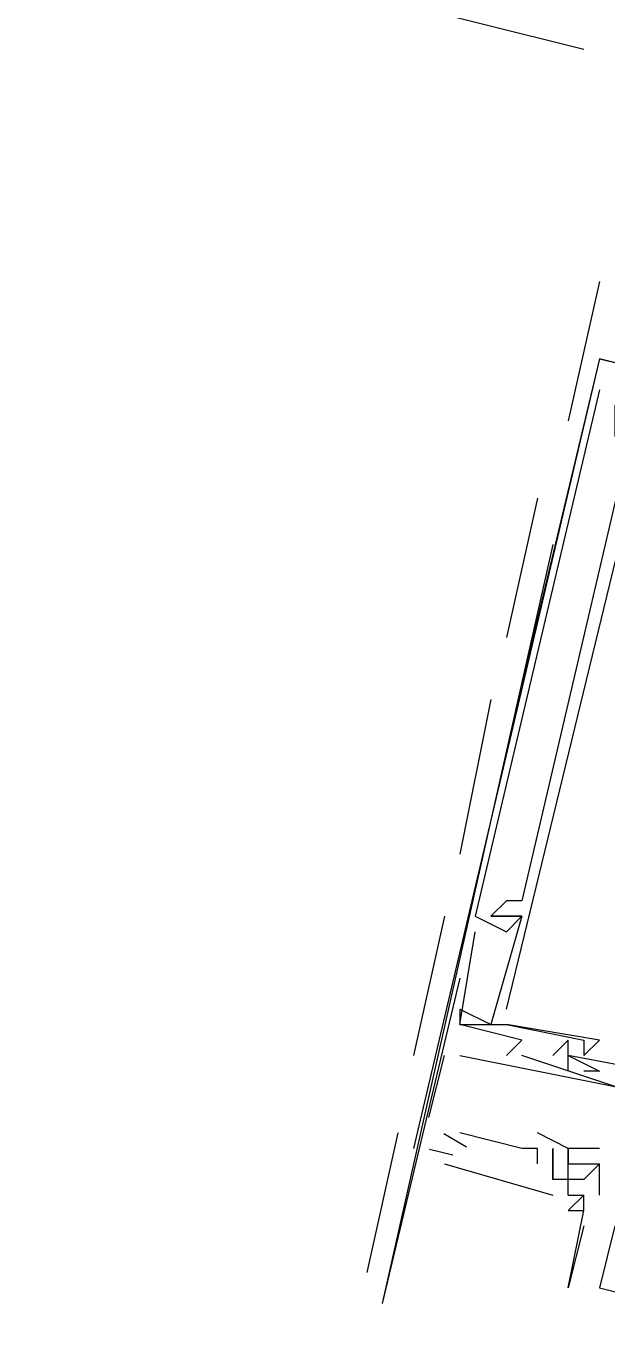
# Model space of a CAD drawing. Header units: feet. Extents: x -84 to 198, y -22 to 181.
# Drawn here: x 102.947 to 103.447, y 140.457 to 141.571 of the extents above; entities that cross this region are included whole.
import ezdxf

# ---------------------------------------------------------------- set-up
doc = ezdxf.new("R2010")
doc.units = ezdxf.units.FT
doc.layers.add('A-LINEA', color=7, linetype='CONTINUOUS')

msp = doc.modelspace()

# ---------------------------------------------------------------- linework, layer by layer
at = {"layer": 'A-LINEA'}
for p, q in [((102.9467, 141.6711), (103.4267, 141.5511)), ((103.44, 141.3511), (103.4133, 141.2311)), ((103.44, 141.2844), (103.28, 140.6044)), ((103.44, 141.2844), (103.28, 140.6044)), ((103.44, 141.2844), (103.28, 140.6044)), ((103.44, 141.2844), (103.28, 140.6044)), ((103.44, 141.2844), (103.3733, 141.0044)), ((103.44, 141.2844), (103.3733, 141.0044)), ((103.44, 141.2844), (103.9333, 141.1644)), ((103.44, 141.2844), (103.44, 141.2844)), ((103.44, 141.2844), (103.44, 141.2844)), ((103.44, 141.2844), (103.9333, 141.1644)), ((103.44, 141.2844), (103.44, 141.2844)), ((103.44, 141.2844), (103.44, 141.2844)), ((103.44, 141.2711), (103.44, 141.2711)), ((103.44, 141.2711), (103.44, 141.2711)), ((103.44, 141.2711), (103.44, 141.2711)), ((103.44, 141.2711), (103.44, 141.2711)), ((103.3867, 141.1644), (103.36, 141.0444)), ((103.4, 141.1244), (103.2533, 140.4711)), ((103.4, 141.1244), (103.2533, 140.4711)), ((103.3467, 140.9911), (103.32, 140.8578)), ((103.36, 140.8178), (103.36, 140.8178)), ((103.36, 140.8178), (103.36, 140.8178)), ((103.36, 140.8178), (103.36, 140.8178)), ((103.36, 140.8178), (103.36, 140.8178)), ((103.3733, 140.8178), (103.3733, 140.8178)), ((103.3733, 140.8178), (103.3733, 140.8178)), ((103.3733, 140.8178), (103.3733, 140.8178)), ((103.3733, 140.8178), (103.3733, 140.8178)), ((103.3067, 140.8044), (103.28, 140.6844)), ((103.3333, 140.8044), (103.3333, 140.8044)), ((103.3333, 140.8044), (103.3333, 140.8044)), ((103.3333, 140.8044), (103.3333, 140.8044)), ((103.3333, 140.8044), (103.3333, 140.8044)), ((103.3333, 140.8044), (103.3333, 140.8044)), ((103.3333, 140.8044), (103.3333, 140.8044)), ((103.3333, 140.8044), (103.3333, 140.8044)), ((103.3333, 140.8044), (103.3333, 140.8044)), ((103.3467, 140.8044), (103.3467, 140.8044)), ((103.3467, 140.8044), (103.3467, 140.8044)), ((103.3467, 140.8044), (103.3467, 140.8044)), ((103.3467, 140.8044), (103.3467, 140.8044)), ((103.3467, 140.8044), (103.3467, 140.8044)), ((103.3467, 140.8044), (103.3467, 140.8044)), ((103.3467, 140.8044), (103.3467, 140.8044)), ((103.3467, 140.8044), (103.3467, 140.8044)), ((103.36, 140.8044), (103.36, 140.8044)), ((103.36, 140.8044), (103.36, 140.8044)), ((103.36, 140.8044), (103.36, 140.8044)), ((103.36, 140.8044), (103.36, 140.8044)), ((103.36, 140.8044), (103.36, 140.8044)), ((103.36, 140.8044), (103.36, 140.8044)), ((103.36, 140.8044), (103.36, 140.8044)), ((103.36, 140.8044), (103.36, 140.8044)), ((103.3733, 140.8044), (103.3733, 140.8044)), ((103.3733, 140.8044), (103.3733, 140.8044)), ((103.3733, 140.8044), (103.3733, 140.8044)), ((103.3733, 140.8044), (103.3733, 140.8044)), ((103.3733, 140.8044), (103.3733, 140.8044)), ((103.3733, 140.8044), (103.3733, 140.8044)), ((103.3733, 140.8044), (103.3733, 140.8044)), ((103.3733, 140.8044), (103.3733, 140.8044)), ((103.3333, 140.7911), (103.3333, 140.7911)), ((103.3333, 140.7911), (103.3333, 140.7911)), ((103.3333, 140.7911), (103.3333, 140.7911)), ((103.3333, 140.7911), (103.3333, 140.7911)), ((103.36, 140.7911), (103.36, 140.7911)), ((103.36, 140.7911), (103.36, 140.7911)), ((103.36, 140.7911), (103.36, 140.7911)), ((103.36, 140.7911), (103.36, 140.7911)), ((103.32, 140.7511), (103.2533, 140.4711)), ((103.32, 140.7511), (103.2533, 140.4711)), ((103.32, 140.7244), (103.32, 140.7111)), ((103.32, 140.7244), (103.3467, 140.7111)), ((103.32, 140.7244), (103.32, 140.7244)), ((103.32, 140.7244), (103.32, 140.7111)), ((103.32, 140.7244), (103.3467, 140.7111)), ((103.32, 140.7244), (103.32, 140.7244)), ((103.32, 140.7244), (103.32, 140.7111)), ((103.32, 140.7244), (103.32, 140.7111)), ((103.32, 140.7244), (103.3467, 140.7111)), ((103.32, 140.7244), (103.32, 140.7244)), ((103.32, 140.7244), (103.32, 140.7111)), ((103.32, 140.7244), (103.3467, 140.7111)), ((103.32, 140.7244), (103.32, 140.7244)), ((103.32, 140.7244), (103.32, 140.7111)), ((103.36, 140.7244), (103.36, 140.7244)), ((103.36, 140.7244), (103.36, 140.7244)), ((103.36, 140.7244), (103.36, 140.7244)), ((103.36, 140.7244), (103.36, 140.7244)), ((103.32, 140.7111), (103.32, 140.7111)), ((103.32, 140.7111), (103.32, 140.7111)), ((103.32, 140.7111), (103.32, 140.7111)), ((103.32, 140.7111), (103.32, 140.7111)), ((103.32, 140.7111), (103.32, 140.7111)), ((103.32, 140.7111), (103.32, 140.7111)), ((103.32, 140.7111), (103.32, 140.7111)), ((103.32, 140.7111), (103.32, 140.7111)), ((103.3467, 140.7111), (103.3467, 140.7111)), ((103.3467, 140.7111), (103.3467, 140.7111)), ((103.3467, 140.7111), (103.3467, 140.7111)), ((103.3467, 140.7111), (103.3467, 140.7111)), ((103.36, 140.7111), (103.36, 140.7111)), ((103.36, 140.7111), (103.36, 140.7111)), ((103.36, 140.7111), (103.36, 140.7111)), ((103.36, 140.7111), (103.36, 140.7111)), ((103.36, 140.7111), (103.36, 140.7111)), ((103.36, 140.7111), (103.36, 140.7111)), ((103.36, 140.7111), (103.36, 140.7111)), ((103.36, 140.7111), (103.36, 140.7111)), ((103.3733, 140.6978), (103.3733, 140.6978)), ((103.3733, 140.6978), (103.3733, 140.6978)), ((103.3733, 140.6978), (103.3733, 140.6978)), ((103.3733, 140.6978), (103.3733, 140.6978)), ((103.4133, 140.6978), (103.4133, 140.6978)), ((103.4133, 140.6978), (103.4133, 140.6978)), ((103.4133, 140.6978), (103.4133, 140.6978)), ((103.4133, 140.6978), (103.4133, 140.6978)), ((103.4267, 140.6978), (103.4267, 140.6978)), ((103.4267, 140.6978), (103.4267, 140.6978)), ((103.4267, 140.6978), (103.4267, 140.6978)), ((103.4267, 140.6978), (103.4267, 140.6978)), ((103.44, 140.6978), (103.44, 140.6978)), ((103.44, 140.6978), (103.44, 140.6978)), ((103.44, 140.6978), (103.44, 140.6978)), ((103.44, 140.6978), (103.44, 140.6978)), ((103.2933, 140.6311), (103.3067, 140.6844)), ((103.2933, 140.6311), (103.3067, 140.6844)), ((103.2933, 140.6311), (103.3067, 140.6844)), ((103.2933, 140.6311), (103.3067, 140.6844)), ((103.3067, 140.6844), (103.3067, 140.6844)), ((103.3067, 140.6844), (103.3067, 140.6844)), ((103.3067, 140.6844), (103.3067, 140.6844)), ((103.3067, 140.6844), (103.3067, 140.6844)), ((103.32, 140.6844), (103.32, 140.6844)), ((103.32, 140.6844), (103.32, 140.6844)), ((103.32, 140.6844), (103.32, 140.6844)), ((103.32, 140.6844), (103.32, 140.6844)), ((103.36, 140.6844), (103.36, 140.6844)), ((103.36, 140.6844), (103.36, 140.6844)), ((103.36, 140.6844), (103.36, 140.6844)), ((103.36, 140.6844), (103.36, 140.6844)), ((103.3733, 140.6844), (103.3733, 140.6844)), ((103.3733, 140.6844), (103.3733, 140.6844)), ((103.3733, 140.6844), (103.3733, 140.6844)), ((103.3733, 140.6844), (103.3733, 140.6844)), ((103.4, 140.6844), (103.4, 140.6844)), ((103.4, 140.6844), (103.4, 140.6844)), ((103.4, 140.6844), (103.4, 140.6844)), ((103.4, 140.6844), (103.4, 140.6844)), ((103.4133, 140.6844), (103.4133, 140.6844)), ((103.4133, 140.6844), (103.4133, 140.6844)), ((103.4133, 140.6844), (103.4133, 140.6844)), ((103.4133, 140.6844), (103.4133, 140.6844)), ((103.4133, 140.6844), (103.4133, 140.6844)), ((103.4133, 140.6844), (103.4133, 140.6844)), ((103.4133, 140.6844), (103.4133, 140.6844)), ((103.4133, 140.6844), (103.4133, 140.6844)), ((103.4133, 140.6844), (103.4133, 140.6844)), ((103.4133, 140.6844), (103.4133, 140.6844)), ((103.4133, 140.6844), (103.4133, 140.6844)), ((103.4133, 140.6844), (103.4133, 140.6844)), ((103.4267, 140.6844), (103.4267, 140.6844)), ((103.4267, 140.6844), (103.4267, 140.6844)), ((103.4267, 140.6844), (103.4267, 140.6844)), ((103.4267, 140.6844), (103.4267, 140.6844)), ((103.4133, 140.6711), (103.4133, 140.6711)), ((103.4133, 140.6711), (103.4133, 140.6711)), ((103.4133, 140.6711), (103.4133, 140.6711)), ((103.4133, 140.6711), (103.4133, 140.6711)), ((103.4267, 140.6711), (103.4267, 140.6711)), ((103.4267, 140.6711), (103.4267, 140.6711)), ((103.4267, 140.6711), (103.4267, 140.6711)), ((103.4267, 140.6711), (103.4267, 140.6711)), ((103.44, 140.6711), (103.44, 140.6711)), ((103.44, 140.6711), (103.44, 140.6711)), ((103.44, 140.6711), (103.44, 140.6711)), ((103.44, 140.6711), (103.44, 140.6711)), ((103.44, 140.6711), (103.44, 140.6711)), ((103.44, 140.6711), (103.44, 140.6711)), ((103.44, 140.6711), (103.44, 140.6711)), ((103.44, 140.6711), (103.44, 140.6711)), ((103.44, 140.6711), (103.44, 140.6711)), ((103.44, 140.6711), (103.44, 140.6711)), ((103.44, 140.6711), (103.44, 140.6711)), ((103.44, 140.6711), (103.44, 140.6711)), ((103.2933, 140.6311), (103.2933, 140.6311)), ((103.2933, 140.6311), (103.2933, 140.6311)), ((103.2933, 140.6311), (103.2933, 140.6311)), ((103.2933, 140.6311), (103.2933, 140.6311)), ((103.2667, 140.6178), (103.24, 140.4978)), ((103.2933, 140.6178), (103.2933, 140.6178)), ((103.2933, 140.6178), (103.2933, 140.6178)), ((103.2933, 140.6178), (103.2933, 140.6178)), ((103.2933, 140.6178), (103.2933, 140.6178)), ((103.3257, 140.6057), (103.3062, 140.6172)), ((103.3257, 140.6057), (103.3062, 140.6172)), ((103.3257, 140.6057), (103.3062, 140.6172)), ((103.3257, 140.6057), (103.3062, 140.6172)), ((103.32, 140.6178), (103.32, 140.6178)), ((103.32, 140.6178), (103.32, 140.6178)), ((103.32, 140.6178), (103.32, 140.6178)), ((103.32, 140.6178), (103.32, 140.6178)), ((103.3867, 140.6178), (103.3867, 140.6178)), ((103.3867, 140.6178), (103.3867, 140.6178)), ((103.3867, 140.6178), (103.3867, 140.6178)), ((103.3867, 140.6178), (103.3867, 140.6178)), ((103.28, 140.6044), (103.28, 140.6044)), ((103.28, 140.6044), (103.28, 140.6044)), ((103.28, 140.6044), (103.28, 140.6044)), ((103.28, 140.6044), (103.28, 140.6044)), ((103.2933, 140.6044), (103.2933, 140.6044)), ((103.2933, 140.6044), (103.2933, 140.6044)), ((103.2933, 140.6044), (103.2933, 140.6044)), ((103.2933, 140.6044), (103.2933, 140.6044)), ((103.2933, 140.6044), (103.2933, 140.6044)), ((103.2933, 140.6044), (103.2933, 140.6044)), ((103.2933, 140.6044), (103.2933, 140.6044)), ((103.2933, 140.6044), (103.2933, 140.6044)), ((103.3139, 140.5988), (103.2939, 140.6035)), ((103.3139, 140.5988), (103.2939, 140.6035)), ((103.3139, 140.5988), (103.2939, 140.6035)), ((103.3139, 140.5988), (103.2939, 140.6035)), ((103.3067, 140.6044), (103.3067, 140.6044)), ((103.3067, 140.6044), (103.3067, 140.6044)), ((103.3067, 140.6044), (103.3067, 140.6044)), ((103.3067, 140.6044), (103.3067, 140.6044)), ((103.3067, 140.6044), (103.3067, 140.6044)), ((103.3067, 140.6044), (103.3067, 140.6044)), ((103.3067, 140.6044), (103.3067, 140.6044)), ((103.3067, 140.6044), (103.3067, 140.6044)), ((103.3733, 140.6044), (103.3733, 140.6044)), ((103.3733, 140.6044), (103.3733, 140.6044)), ((103.3733, 140.6044), (103.3733, 140.6044)), ((103.3733, 140.6044), (103.3733, 140.6044)), ((103.3867, 140.5911), (103.3867, 140.6044)), ((103.3867, 140.6044), (103.3867, 140.6044)), ((103.3867, 140.6044), (103.3867, 140.6044)), ((103.3867, 140.5911), (103.3867, 140.6044)), ((103.3867, 140.6044), (103.3867, 140.6044)), ((103.3867, 140.6044), (103.3867, 140.6044)), ((103.3867, 140.5911), (103.3867, 140.6044)), ((103.3867, 140.6044), (103.3867, 140.6044)), ((103.3867, 140.6044), (103.3867, 140.6044)), ((103.3867, 140.5911), (103.3867, 140.6044)), ((103.3867, 140.6044), (103.3867, 140.6044)), ((103.3867, 140.6044), (103.3867, 140.6044)), ((103.4, 140.6044), (103.4, 140.6044)), ((103.4, 140.6044), (103.4, 140.6044)), ((103.4, 140.6044), (103.4, 140.6044)), ((103.4, 140.6044), (103.4, 140.6044)), ((103.4, 140.6044), (103.4, 140.6044)), ((103.4, 140.6044), (103.4, 140.6044)), ((103.4, 140.6044), (103.4, 140.6044)), ((103.4, 140.6044), (103.4, 140.6044)), ((103.4, 140.6044), (103.4, 140.6044)), ((103.4, 140.6044), (103.4, 140.6044)), ((103.4, 140.6044), (103.4, 140.6044)), ((103.4, 140.6044), (103.4, 140.6044)), ((103.4133, 140.6044), (103.4133, 140.6044)), ((103.4133, 140.6044), (103.4133, 140.6044)), ((103.4133, 140.6044), (103.4133, 140.6044)), ((103.4133, 140.6044), (103.4133, 140.6044)), ((103.4133, 140.6044), (103.4133, 140.6044)), ((103.4133, 140.6044), (103.4133, 140.6044)), ((103.4133, 140.6044), (103.4133, 140.6044)), ((103.4133, 140.6044), (103.4133, 140.6044)), ((103.4133, 140.6044), (103.4133, 140.6044)), ((103.4133, 140.6044), (103.4133, 140.6044)), ((103.44, 140.6044), (103.44, 140.6044)), ((103.44, 140.6044), (103.44, 140.6044)), ((103.3067, 140.5911), (103.4, 140.5644)), ((103.3067, 140.5911), (103.3067, 140.5911)), ((103.3067, 140.5911), (103.4, 140.5644)), ((103.3067, 140.5911), (103.3067, 140.5911)), ((103.3067, 140.5911), (103.4, 140.5644)), ((103.3067, 140.5911), (103.3067, 140.5911)), ((103.3067, 140.5911), (103.4, 140.5644)), ((103.3067, 140.5911), (103.3067, 140.5911)), ((103.3867, 140.5911), (103.3867, 140.5911)), ((103.3867, 140.5911), (103.3867, 140.5911)), ((103.3867, 140.5911), (103.3867, 140.5911)), ((103.3867, 140.5911), (103.3867, 140.5911)), ((103.4, 140.5911), (103.4, 140.5911)), ((103.4, 140.5911), (103.4, 140.5911)), ((103.4, 140.5911), (103.4, 140.5911)), ((103.4, 140.5911), (103.4, 140.5911)), ((103.4, 140.5911), (103.4, 140.5911)), ((103.4, 140.5911), (103.4, 140.5911)), ((103.4, 140.5911), (103.4, 140.5911)), ((103.4, 140.5911), (103.4, 140.5911)), ((103.4, 140.5911), (103.4, 140.5911)), ((103.4, 140.5911), (103.4, 140.5911)), ((103.4, 140.5911), (103.4, 140.5911)), ((103.4, 140.5911), (103.4, 140.5911)), ((103.4, 140.5911), (103.4, 140.5911)), ((103.4, 140.5911), (103.4, 140.5911)), ((103.4, 140.5911), (103.4, 140.5911)), ((103.4, 140.5911), (103.4, 140.5911)), ((103.4, 140.5911), (103.4, 140.5911)), ((103.4, 140.5911), (103.4, 140.5911)), ((103.4, 140.5911), (103.4, 140.5911)), ((103.4, 140.5911), (103.4, 140.5911)), ((103.4133, 140.5911), (103.4133, 140.5911)), ((103.4133, 140.5911), (103.4133, 140.5911)), ((103.4133, 140.5911), (103.4133, 140.5911)), ((103.4133, 140.5911), (103.4133, 140.5911)), ((103.4133, 140.5911), (103.4133, 140.5911)), ((103.4133, 140.5911), (103.4133, 140.5911)), ((103.4133, 140.5911), (103.4133, 140.5911)), ((103.4133, 140.5911), (103.4133, 140.5911)), ((103.44, 140.5911), (103.44, 140.5911)), ((103.44, 140.5911), (103.44, 140.5911)), ((103.44, 140.5911), (103.44, 140.5911)), ((103.44, 140.5911), (103.44, 140.5911)), ((103.4, 140.5778), (103.4, 140.5778)), ((103.4, 140.5778), (103.4, 140.5778)), ((103.4, 140.5778), (103.4, 140.5778)), ((103.4, 140.5778), (103.4, 140.5778)), ((103.4, 140.5778), (103.4, 140.5778)), ((103.4, 140.5778), (103.4, 140.5778)), ((103.4, 140.5778), (103.4, 140.5778)), ((103.4, 140.5778), (103.4, 140.5778)), ((103.4, 140.5778), (103.4, 140.5778)), ((103.4, 140.5778), (103.4, 140.5778)), ((103.4, 140.5778), (103.4, 140.5778)), ((103.4, 140.5778), (103.4, 140.5778)), ((103.4, 140.5778), (103.4, 140.5778)), ((103.4, 140.5778), (103.4, 140.5778)), ((103.4, 140.5778), (103.4, 140.5778)), ((103.4, 140.5778), (103.4, 140.5778)), ((103.4133, 140.5778), (103.4133, 140.5778)), ((103.4133, 140.5778), (103.4133, 140.5778)), ((103.4133, 140.5778), (103.4133, 140.5778)), ((103.4133, 140.5778), (103.4133, 140.5778)), ((103.4133, 140.5778), (103.4133, 140.5778)), ((103.4133, 140.5778), (103.4133, 140.5778)), ((103.4133, 140.5778), (103.4133, 140.5778)), ((103.4133, 140.5778), (103.4133, 140.5778)), ((103.4133, 140.5778), (103.4133, 140.5778)), ((103.4133, 140.5778), (103.4133, 140.5778)), ((103.4267, 140.5778), (103.4267, 140.5778)), ((103.4267, 140.5778), (103.4267, 140.5778)), ((103.44, 140.5778), (103.44, 140.5778)), ((103.44, 140.5778), (103.44, 140.5778)), ((103.4, 140.5644), (103.4, 140.5644)), ((103.4, 140.5644), (103.4, 140.5644)), ((103.4, 140.5644), (103.4, 140.5644)), ((103.4, 140.5644), (103.4, 140.5644)), ((103.4133, 140.5644), (103.4133, 140.5644)), ((103.4133, 140.5644), (103.4133, 140.5644)), ((103.4133, 140.5644), (103.4133, 140.5644)), ((103.4133, 140.5644), (103.4133, 140.5644)), ((103.4133, 140.5644), (103.4133, 140.5644)), ((103.4133, 140.5644), (103.4133, 140.5644)), ((103.4267, 140.5644), (103.4267, 140.5644)), ((103.4267, 140.5644), (103.4267, 140.5644)), ((103.4267, 140.5644), (103.4267, 140.5644)), ((103.4267, 140.5644), (103.4267, 140.5644)), ((103.4267, 140.5644), (103.4267, 140.5644)), ((103.4267, 140.5644), (103.4267, 140.5644)), ((103.44, 140.5644), (103.44, 140.5644)), ((103.44, 140.5644), (103.44, 140.5644)), ((103.4133, 140.5511), (103.4133, 140.5511)), ((103.4133, 140.5511), (103.4133, 140.5511)), ((103.4267, 140.5511), (103.4267, 140.5511)), ((103.4267, 140.5511), (103.4267, 140.5511)), ((103.4267, 140.5511), (103.4267, 140.5511)), ((103.4267, 140.5511), (103.4267, 140.5511)), ((103.4267, 140.5378), (103.4267, 140.5378)), ((103.4267, 140.5378), (103.4267, 140.5378)), ((103.4133, 140.4844), (103.4133, 140.4844)), ((103.4133, 140.4844), (103.4133, 140.4844)), ((103.4267, 140.4844), (103.4267, 140.4844)), ((103.4267, 140.4844), (103.4267, 140.4844)), ((103.44, 140.4844), (103.44, 140.4844)), ((103.44, 140.4844), (103.44, 140.4844)), ((103.44, 140.4844), (103.44, 140.4844)), ((103.44, 140.4844), (103.44, 140.4844))]:
    msp.add_line(p, q, dxfattribs=at)
for points in [[(103.5867, 141.2178), (103.6, 141.2444), (103.44, 141.2844)], [(103.5867, 141.2178), (103.6, 141.2444), (103.44, 141.2844)], [(103.5867, 141.2178), (103.6, 141.2444), (103.44, 141.2844)], [(103.5867, 141.2178), (103.6, 141.2444), (103.44, 141.2844)], [(103.44, 141.2578), (103.3333, 140.8044), (103.36, 140.7911), (103.3733, 140.8044), (103.36, 140.8044), (103.3467, 140.8044)], [(103.44, 141.2578), (103.3333, 140.8044), (103.36, 140.7911), (103.3733, 140.8044), (103.36, 140.8044), (103.3467, 140.8044)], [(103.44, 141.2578), (103.3333, 140.8044), (103.36, 140.7911), (103.3733, 140.8044), (103.36, 140.8044), (103.3467, 140.8044)], [(103.44, 141.2578), (103.3333, 140.8044), (103.36, 140.7911), (103.3733, 140.8044), (103.36, 140.8044), (103.3467, 140.8044)], [(103.4533, 141.2444), (103.4533, 141.2178), (103.4667, 141.2178), (103.3733, 140.8178), (103.36, 140.8178), (103.3467, 140.8044), (103.36, 140.8044), (103.3733, 140.8044), (103.3467, 140.7111)], [(103.4533, 141.2444), (103.4533, 141.2178), (103.4667, 141.2178), (103.3733, 140.8178), (103.36, 140.8178), (103.3467, 140.8044), (103.36, 140.8044), (103.3733, 140.8044), (103.3467, 140.7111)], [(103.4533, 141.2444), (103.4533, 141.2178), (103.4667, 141.2178), (103.3733, 140.8178), (103.36, 140.8178), (103.3467, 140.8044), (103.36, 140.8044), (103.3733, 140.8044), (103.3467, 140.7111)], [(103.4533, 141.2444), (103.4533, 141.2178), (103.4667, 141.2178), (103.3733, 140.8178), (103.36, 140.8178), (103.3467, 140.8044), (103.36, 140.8044), (103.3733, 140.8044), (103.3467, 140.7111)], [(103.36, 140.7244), (103.48, 141.2178), (103.56, 141.1911)], [(103.36, 140.7244), (103.48, 141.2178), (103.56, 141.1911)], [(103.36, 140.7244), (103.48, 141.2178), (103.56, 141.1911)], [(103.36, 140.7244), (103.48, 141.2178), (103.56, 141.1911)], [(103.36, 140.6844), (103.3733, 140.6978), (103.32, 140.7111), (103.3333, 140.7911)], [(103.36, 140.6844), (103.3733, 140.6978), (103.32, 140.7111), (103.3333, 140.7911)], [(103.36, 140.6844), (103.3733, 140.6978), (103.32, 140.7111), (103.3333, 140.7911)], [(103.36, 140.6844), (103.3733, 140.6978), (103.32, 140.7111), (103.3333, 140.7911)], [(103.6267, 140.7244), (103.6533, 140.7244), (103.6267, 140.6444), (103.4133, 140.6844), (103.4133, 140.6978), (103.4, 140.6844)], [(103.6267, 140.7244), (103.6533, 140.7244), (103.6267, 140.6444), (103.4133, 140.6844), (103.4133, 140.6978), (103.4, 140.6844)], [(103.6267, 140.7244), (103.6533, 140.7244), (103.6267, 140.6444), (103.4133, 140.6844), (103.4133, 140.6978), (103.4, 140.6844)], [(103.6267, 140.7244), (103.6533, 140.7244), (103.6267, 140.6444), (103.4133, 140.6844), (103.4133, 140.6978), (103.4, 140.6844)], [(103.32, 140.7111), (103.36, 140.7111), (103.4267, 140.6978), (103.4267, 140.6844), (103.44, 140.6978), (103.44, 140.6978), (103.36, 140.7111)], [(103.32, 140.7111), (103.36, 140.7111), (103.4267, 140.6978), (103.4267, 140.6844), (103.44, 140.6978), (103.44, 140.6978), (103.36, 140.7111)], [(103.32, 140.7111), (103.36, 140.7111), (103.4267, 140.6978), (103.4267, 140.6844), (103.44, 140.6978), (103.44, 140.6978), (103.36, 140.7111)], [(103.32, 140.7111), (103.36, 140.7111), (103.4267, 140.6978), (103.4267, 140.6844), (103.44, 140.6978), (103.44, 140.6978), (103.36, 140.7111)], [(103.32, 140.6844), (103.4533, 140.6578), (103.3733, 140.6844)], [(103.32, 140.6844), (103.4533, 140.6578), (103.3733, 140.6844)], [(103.32, 140.6844), (103.4533, 140.6578), (103.3733, 140.6844)], [(103.32, 140.6844), (103.4533, 140.6578), (103.3733, 140.6844)], [(103.4133, 140.6711), (103.4133, 140.6844), (103.44, 140.6711), (103.4267, 140.6711)], [(103.4133, 140.6711), (103.4133, 140.6844), (103.44, 140.6711), (103.4267, 140.6711)], [(103.4133, 140.6711), (103.4133, 140.6844), (103.44, 140.6711), (103.4267, 140.6711)], [(103.4133, 140.6711), (103.4133, 140.6844), (103.44, 140.6711), (103.4267, 140.6711)], [(103.3867, 140.6044), (103.3733, 140.6044), (103.32, 140.6178)], [(103.3867, 140.6044), (103.3733, 140.6044), (103.32, 140.6178)], [(103.3867, 140.6044), (103.3733, 140.6044), (103.32, 140.6178)], [(103.3867, 140.6044), (103.3733, 140.6044), (103.32, 140.6178)], [(103.4133, 140.6044), (103.4133, 140.5911), (103.4133, 140.6044), (103.3867, 140.6178)], [(103.4133, 140.6044), (103.4133, 140.5911), (103.4133, 140.6044), (103.3867, 140.6178)], [(103.4133, 140.6044), (103.4133, 140.5911), (103.4133, 140.6044), (103.3867, 140.6178)], [(103.4133, 140.6044), (103.4133, 140.5911), (103.4133, 140.6044), (103.3867, 140.6178)], [(103.4, 140.5911), (103.4, 140.6044), (103.4, 140.5911)], [(103.4, 140.5911), (103.4, 140.6044), (103.4, 140.5911)], [(103.4, 140.5911), (103.4, 140.6044), (103.4, 140.5911)], [(103.4, 140.5911), (103.4, 140.6044), (103.4, 140.5911)], [(103.44, 140.6044), (103.4133, 140.6044), (103.4133, 140.6044), (103.4133, 140.6044)], [(103.44, 140.6044), (103.4133, 140.6044), (103.4133, 140.6044), (103.4133, 140.6044)], [(103.4133, 140.5644), (103.4133, 140.5778), (103.4, 140.5778), (103.4, 140.5911)], [(103.4, 140.5778), (103.4, 140.5911), (103.4, 140.5778)], [(103.4133, 140.5644), (103.4133, 140.5778), (103.4, 140.5778), (103.4, 140.5911)], [(103.4, 140.5778), (103.4, 140.5911), (103.4, 140.5778)], [(103.4133, 140.5644), (103.4133, 140.5778), (103.4, 140.5778), (103.4, 140.5911)], [(103.4, 140.5778), (103.4, 140.5911), (103.4, 140.5778)], [(103.4133, 140.5644), (103.4133, 140.5778), (103.4, 140.5778), (103.4, 140.5911)], [(103.4, 140.5778), (103.4, 140.5911), (103.4, 140.5778)], [(103.4133, 140.5778), (103.4133, 140.5911), (103.44, 140.5911), (103.4267, 140.5778), (103.4133, 140.5778)], [(103.4133, 140.5778), (103.4133, 140.5778), (103.4133, 140.5778), (103.4133, 140.5911), (103.4133, 140.5911)], [(103.4133, 140.5778), (103.4133, 140.5911), (103.44, 140.5911), (103.4267, 140.5778), (103.4133, 140.5778)], [(103.4133, 140.5778), (103.4133, 140.5778), (103.4133, 140.5778), (103.4133, 140.5911), (103.4133, 140.5911)], [(103.44, 140.5644), (103.44, 140.5778), (103.44, 140.5911)], [(103.44, 140.5644), (103.44, 140.5778), (103.44, 140.5911)], [(103.4267, 140.5644), (103.4133, 140.5511), (103.4133, 140.5511), (103.4267, 140.5511)], [(103.4267, 140.5378), (103.4267, 140.5378), (103.4133, 140.4844), (103.4133, 140.4844), (103.4267, 140.5511), (103.4267, 140.5644)], [(103.4133, 140.5644), (103.4267, 140.5644), (103.4267, 140.5644)], [(103.4267, 140.5644), (103.4133, 140.5511), (103.4133, 140.5511), (103.4267, 140.5511)], [(103.4267, 140.5378), (103.4267, 140.5378), (103.4133, 140.4844), (103.4133, 140.4844), (103.4267, 140.5511), (103.4267, 140.5644)], [(103.4133, 140.5644), (103.4267, 140.5644), (103.4267, 140.5644)], [(103.4533, 140.5378), (103.44, 140.4844), (103.6, 140.4444), (103.6, 140.4444), (103.6133, 140.5244), (103.6, 140.5244)], [(103.4533, 140.5378), (103.44, 140.4844), (103.6, 140.4444), (103.6, 140.4444), (103.6133, 140.5244), (103.6, 140.5244)], [(103.4533, 140.5378), (103.44, 140.4844), (103.6, 140.4444), (103.6, 140.4444), (103.6133, 140.5244), (103.6, 140.5244)], [(103.4533, 140.5378), (103.44, 140.4844), (103.6, 140.4444), (103.6, 140.4444), (103.6133, 140.5244), (103.6, 140.5244)]]:
    msp.add_lwpolyline(points, dxfattribs=at)

doc.saveas('drawing.dxf')
